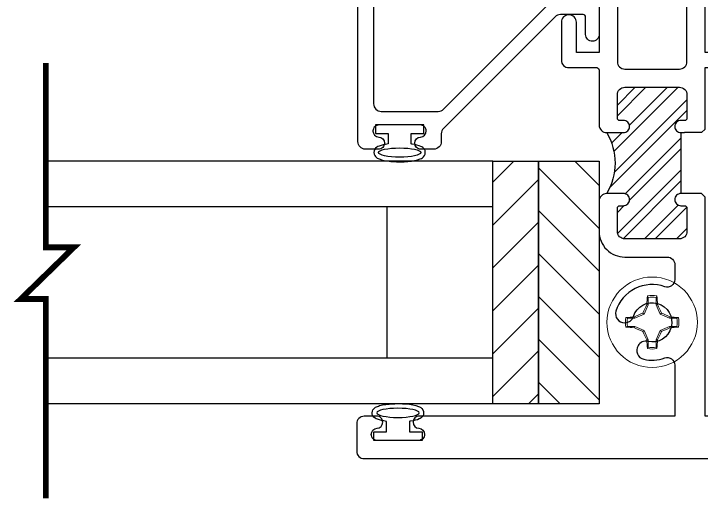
# Model space of a CAD drawing. Extents: x -26 to 91, y -47 to 75.
# Drawn here: x 41.047 to 43.882, y 51.488 to 53.498 of the extents above; entities that cross this region are included whole.
import ezdxf

# ---------------------------------------------------------------- set-up
doc = ezdxf.new("R2010")
doc.units = 0
doc.header["$MEASUREMENT"] = 0
doc.layers.get('0').update_dxf_attribs({"linetype": 'CONTINUOUS'})
for name, color, linetype in [('DIM', 7, 'CONTINUOUS'), ('FRAME', 1, 'CONTINUOUS'), ('GEOMETRY', 1, 'CONTINUOUS'), ('GLASS', 7, 'CONTINUOUS'), ('SETTING BLOCKS', 7, 'CONTINUOUS'), ('TEXT', 7, 'CONTINUOUS')]:
    doc.layers.add(name, color=color, linetype=linetype)

# ---------------------------------------------------------------- blocks, each defined once
blk = doc.blocks.new('3806 MULLION')
h = blk.add_hatch()
h.set_pattern_fill('ANSI32', color=256, scale=0.25, style=0)
h.set_pattern_definition([(45, (-1.96831, -4.979215), (-0.0662913, 0.0662913), []), (45, (-1.92411, -4.979215), (-0.0662913, 0.0662913), [])])
h.paths.add_polyline_path([(-1.369, 0.0935, -0.414214), (-1.394, 0.1185), (-1.394, 0.1335, 0.414214), (-1.404, 0.1435), (-1.5, 0.1435, 0.414214), (-1.531, 0.1125), (-1.531, -0.1125, 0.414214), (-1.5, -0.1435), (-1.404, -0.1435, 0.414214), (-1.394, -0.1335), (-1.394, -0.1185, -0.414214), (-1.369, -0.0935, -0.414214), (-1.344, -0.1185), (-1.093, -0.1185, -0.414214), (-1.068, -0.0935, -0.414214), (-1.043, -0.1185), (-1.043, -0.1335, 0.414214), (-1.033, -0.1435), (-0.937, -0.1435, 0.414214), (-0.906, -0.1125), (-0.906, 0.1125, 0.414214), (-0.937, 0.1435), (-1.033, 0.1435, 0.414214), (-1.043, 0.1335), (-1.043, 0.1185, -0.414214), (-1.068, 0.0935, -0.414214), (-1.093, 0.1185), (-1.093, 0.1875, -0.275826), (-1.344, 0.1875), (-1.344, 0.1185, -0.414214)])
for p, q in [((-1.344, -0.1185), (-1.093, -0.1185)), ((-1.344, -0.2035), (-1.344, -0.1335))]:
    blk.add_line(p, q)
for points in [[(-1.093, -0.1335), (-1.093, -0.1185, -0.414214), (-1.068, -0.0935, -0.414214), (-1.043, -0.1185), (-1.043, -0.1335, 0.414214), (-1.033, -0.1435), (-0.937, -0.1435, 0.414214), (-0.906, -0.1125), (-0.906, 0.1125, 0.414214), (-0.937, 0.1435), (-1.033, 0.1435, 0.414214), (-1.043, 0.1335), (-1.043, 0.1185, -0.414214), (-1.068, 0.0935, -0.414214), (-1.093, 0.1185), (-1.093, 0.1875, -0.414214), (-1.062, 0.2185), (-0.937, 0.2185, -0.414214), (-0.831, 0.1125), (-0.831, -0.0625, 0.414214), (-0.8, -0.0935), (-0.7382, -0.0935, 0.517938), (-0.709, -0.0521, -0.42659), (-0.6079, 0.1491, -0.510157), (-0.56, 0.1131), (-0.56, 0.112, -0.323599), (-0.5861, 0.0773, 2.284894), (-0.483, 0.0178, -0.323599), (-0.466, 0.0577), (-0.4651, 0.0583, -0.510157), (-0.4099, 0.0348, -0.142368), (-0.415, -0.0521, 0.517938), (-0.3858, -0.0935), (-0.175, -0.0935), (-0.175, 0.9095), (-0.175, 0.961, -0.414214), (-0.15, 0.986, -0.399638), (-0.125, 0.9623, 0.399638), (-0.1001, 0.9385), (-0.1, 0.9385, 0.414214), (-0.075, 0.9635), (-0.075, 1.1335, 0.414214), (-0.1, 1.1585), (-0.1001, 1.1585, 0.399638), (-0.125, 1.1347, -0.399638), (-0.15, 1.111), (-0.15, 1.111, -0.414214), (-0.175, 1.136), (-0.175, 1.1875, -0.414214), (-0.144, 1.2185), (-0.031, 1.2185, -0.414214), (0, 1.1875), (0, 0), (0, -1.1875, -0.414214), (-0.031, -1.2185), (-0.144, -1.2185, -0.414214), (-0.175, -1.1875), (-0.175, -1.136, -0.414214), (-0.15, -1.111), (-0.15, -1.111, -0.399638), (-0.125, -1.1347, 0.399638), (-0.1001, -1.1585), (-0.1, -1.1585, 0.414214), (-0.075, -1.1335), (-0.075, -0.9635, 0.414214), (-0.1, -0.9385), (-0.1001, -0.9385, 0.399638), (-0.125, -0.9622, -0.399638), (-0.15, -0.986, -0.414214), (-0.175, -0.961), (-0.175, -0.9095), (-0.175, -0.2185), (-1.078, -0.2185), (-1.093, -0.2035)], [(-3.625, -0.1435, -0.414214), (-3.656, -0.1125), (-3.656, 0.1125, -0.414214), (-3.625, 0.1435), (-1.637, 0.1435, -0.414214), (-1.606, 0.1125), (-1.606, -0.1125, -0.414214), (-1.637, -0.1435)]]:
    blk.add_lwpolyline(points, format="xyb", close=True)
blk.add_lwpolyline([(-1.344, -0.2035), (-1.359, -0.2185), (-1.612, -0.2185), (-1.612, -0.3435, -0.414214), (-1.643, -0.3745), (-1.799, -0.3745, -0.414214), (-1.83, -0.3435, -0.414214), (-1.799, -0.3125), (-1.674, -0.3125), (-1.674, -0.2185), (-3.625, -0.2185, -0.414214), (-3.731, -0.1125), (-3.731, -0.0685, 0.414214), (-3.762, -0.0375), (-3.764, -0.0375, 0.308174), (-3.7928, -0.0571, -0.627979), (-4.0731, -0.078, 0.267949), (-4.0999, -0.0625), (-4.39, -0.0625, 0.414214), (-4.4, -0.0725), (-4.4, -0.3696, -0.237131), (-4.4125, -0.3945, 0.457629), (-4.4159, -0.4413), (-4.3459, -0.5114, -0.668179), (-4.36, -0.5455), (-4.49, -0.5455, -0.414214), (-4.5, -0.5355), (-4.5, 0), (-4.5, 0.5355, -0.414214), (-4.49, 0.5455), (-4.36, 0.5455, -0.668179), (-4.3459, 0.5114), (-4.4159, 0.4413, 0.457629), (-4.4125, 0.3945, -0.237131), (-4.4, 0.3696), (-4.4, 0.0725, 0.414214), (-4.39, 0.0625), (-4.0455, 0.0625, -0.500407), (-4.0157, 0.0228, 2.386509), (-3.9139, 0.0773, -0.326072), (-3.94, 0.1131, -0.502305), (-3.8917, 0.149, -0.227368), (-3.7928, 0.0571, 0.308174), (-3.764, 0.0375), (-3.762, 0.0375, 0.414214), (-3.731, 0.0685), (-3.731, 0.1125, -0.414214), (-3.625, 0.2185), (-1.674, 0.2185), (-1.674, 0.3125), (-1.799, 0.3125, -0.414214), (-1.83, 0.3435, -0.414214), (-1.799, 0.3745), (-1.643, 0.3745, -0.414214), (-1.612, 0.3435), (-1.612, 0.2285, 0.414214), (-1.602, 0.2185), (-1.375, 0.2185, -0.414214), (-1.344, 0.1875), (-1.344, 0.1185, -0.414214), (-1.369, 0.0935, -0.414214), (-1.394, 0.1185), (-1.394, 0.1335, 0.414214), (-1.404, 0.1435), (-1.5, 0.1435, 0.414214), (-1.531, 0.1125), (-1.531, -0.1125, 0.414214), (-1.5, -0.1435), (-1.404, -0.1435, 0.414214), (-1.394, -0.1335), (-1.394, -0.1185, -0.414214), (-1.369, -0.0935, -0.414214), (-1.344, -0.1185), (-1.344, -0.1335)], format="xyb")
blk.add_arc((-1.2185, 0.3977), 0.2448, 239.1595, 300.8405)
blk = doc.blocks.new('3801 1 INCH GLASS STOP')
blk.add_lwpolyline([(2.7411, 0.327, -0.414214), (2.7691, 0.299, -0.414214), (2.7411, 0.271), (2.6691, 0.271, 0.414214), (2.6591, 0.261), (2.6591, 0.1671, 0.198912), (2.6682, 0.1452), (3.1282, -0.3149, 0.198912), (3.1502, -0.324), (3.1831, -0.324, -0.414214), (3.2141, -0.355), (3.2141, -0.4085, -0.414214), (3.1891, -0.4335, -0.399638), (3.1642, -0.4097, 0.400364), (3.1391, -0.386, 0.414214), (3.1141, -0.411), (3.1141, -0.581, 0.414214), (3.1391, -0.606), (3.1392, -0.606, 0.399638), (3.1642, -0.5822, -0.399638), (3.1891, -0.5585, -0.414214), (3.2141, -0.5835), (3.2141, -0.637, -0.414214), (3.1831, -0.668), (-0.0009, -0.668, -0.414214), (-0.0109, -0.658), (-0.0109, -0.01, -0.440011), (0, 0), (0.1491, -0.013), (0.1491, 0.04), (0.115, 0.0742, -0.395486), (0.1141, 0.1015), (0.1701, 0.1652, -0.691708), (0.2051, 0.152), (0.2051, -0.0403, -0.440011), (0.1714, -0.0712), (0.05, -0.0606, 0.440011), (0.0391, -0.0706), (0.0391, -0.593, 0.414214), (0.0491, -0.603), (1.5201, -0.603, 0.414214), (1.5511, -0.572), (1.5511, 0.299, -0.414214), (1.5791, 0.327, -0.414214), (1.6071, 0.299), (1.6071, -0.572, 0.414214), (1.6381, -0.603), (3.0271, -0.603, 0.414214), (3.0581, -0.572), (3.0581, -0.3368, 0.198912), (3.049, -0.3149), (2.6122, 0.122, -0.198912), (2.6031, 0.1439), (2.6031, 0.296, -0.414214), (2.6341, 0.327)], format="xyb", close=True)
blk = doc.blocks.new('A$C3BF656AD')
at = {"layer": 'SETTING BLOCKS'}
h = blk.add_hatch(dxfattribs=at)
h.set_pattern_fill('ANSI31', color=256, scale=0.25, angle=90, style=0)
h.set_pattern_definition([(135, (0.820812, -8.054306), (-0.02209709, -0.02209709), [])])
h.paths.add_polyline_path([(0, 0.0625), (0.25, 0.0625), (0.25, 0.1095), (0, 0.1095)])
h = blk.add_hatch(dxfattribs=at)
h.set_pattern_fill('ANSI31', color=256, scale=0.25, style=0)
h.set_pattern_definition([(45, (-2.098375, -8.085556), (-0.02209709, 0.02209709), [])])
h.paths.add_polyline_path([(0, 0), (0.25, 0), (0.25, 0.0625), (0, 0.0625)])
for points in [[(0, 0.0625), (0, 0.1095), (0.25, 0.1095), (0.25, 0.0625)], [(0, 0), (0, 0.0625), (0.25, 0.0625), (0.25, 0)]]:
    blk.add_lwpolyline(points, close=True, dxfattribs=at)
blk = doc.blocks.new('*U80')
at = {"layer": 'GEOMETRY'}
blk.add_lwpolyline([(1.4497, 19.51), (1.4934, 19.51), (1.4934, 19.4575), (1.5284, 19.4575), (1.5284, 19.6575), (1.4934, 19.6575), (1.4934, 19.605), (1.4497, 19.605)], dxfattribs=at)
blk.add_ellipse((1.4146, 19.5575), major_axis=(0, 0.0875), ratio=0.216465, dxfattribs=at)
blk.add_open_spline([(1.4497, 19.605), (1.4479, 19.6196), (1.4452, 19.632), (1.4383, 19.6489), (1.4357, 19.6556), (1.4232, 19.6627), (1.419, 19.6641), (1.4146, 19.6641), (1.4047, 19.6641), (1.3979, 19.658), (1.3906, 19.6485), (1.3885, 19.6437), (1.3818, 19.6245), (1.379, 19.6063), (1.3747, 19.5447), (1.3775, 19.4988), (1.3909, 19.4662), (1.3935, 19.4597), (1.4094, 19.4502), (1.4218, 19.4509), (1.4345, 19.4597), (1.4372, 19.4646), (1.4443, 19.4794), (1.447, 19.4913), (1.4493, 19.5071), (1.4495, 19.5085), (1.4497, 19.51)], degree=3, knots=[5.253202, 5.253202, 5.253202, 5.253202, 5.797173, 5.797173, 6.160155, 6.160155, 6.283185, 6.283185, 6.283185, 6.559914, 6.559914, 6.836642, 6.836642, 7.54361, 7.54361, 8.941834, 8.941834, 9.296554, 9.296554, 9.572552, 9.572552, 9.848549, 9.848549, 10.398843, 10.398843, 10.454782, 10.454782, 10.454782, 10.454782], dxfattribs=at)
blk = doc.blocks.new('*U64')
at = {"layer": 'GEOMETRY'}
blk.add_lwpolyline([(1.607, 19.51), (1.5634, 19.51), (1.5634, 19.4575), (1.5284, 19.4575), (1.5284, 19.6575), (1.5634, 19.6575), (1.5634, 19.605), (1.607, 19.605)], dxfattribs=at)
at = {"layer": 'GEOMETRY', "extrusion": (0, 0, -1)}
blk.add_ellipse((1.6422, 19.5575), major_axis=(0, 0.0875), ratio=0.216465, dxfattribs=at)
at = {"layer": 'GEOMETRY'}
blk.add_open_spline([(1.607, 19.605), (1.6089, 19.6196), (1.6116, 19.632), (1.6185, 19.6489), (1.6211, 19.6556), (1.6336, 19.6627), (1.6378, 19.6641), (1.6422, 19.6641), (1.6521, 19.6641), (1.6589, 19.658), (1.6662, 19.6485), (1.6682, 19.6437), (1.675, 19.6245), (1.6778, 19.6063), (1.6821, 19.5447), (1.6793, 19.4988), (1.6659, 19.4662), (1.6633, 19.4597), (1.6474, 19.4502), (1.635, 19.4509), (1.6222, 19.4597), (1.6196, 19.4646), (1.6125, 19.4794), (1.6098, 19.4913), (1.6074, 19.5071), (1.6072, 19.5085), (1.607, 19.51)], degree=3, knots=[5.253202, 5.253202, 5.253202, 5.253202, 5.797173, 5.797173, 6.160155, 6.160155, 6.283185, 6.283185, 6.283185, 6.559914, 6.559914, 6.836642, 6.836642, 7.54361, 7.54361, 8.941834, 8.941834, 9.296554, 9.296554, 9.572552, 9.572552, 9.848549, 9.848549, 10.398843, 10.398843, 10.454782, 10.454782, 10.454782, 10.454782], dxfattribs=at)
blk = doc.blocks.new('dfasdf')
at = {"color": 7, "linetype": 'Continuous', "lineweight": 15}
for p, q in [((54.6225, 25.6793), (54.62, 25.6856)), ((54.6225, 25.6793), (54.6225, 25.6488)), ((54.6566, 25.6488), (54.6566, 25.6793)), ((54.6225, 25.6488), (54.6065, 25.6101)), ((54.6225, 25.6488), (54.6171, 25.6499)), ((54.6566, 25.6488), (54.662, 25.6499)), ((54.6727, 25.6101), (54.6566, 25.6488)), ((54.6065, 25.6101), (54.5678, 25.5941)), ((54.6065, 25.6101), (54.6014, 25.6152)), ((54.6727, 25.6101), (54.6777, 25.6152)), ((54.7114, 25.5941), (54.6727, 25.6101)), ((54.5678, 25.5941), (54.5373, 25.5941)), ((54.5678, 25.5941), (54.5667, 25.5995)), ((54.7114, 25.5941), (54.7124, 25.5995)), ((54.7418, 25.5941), (54.7114, 25.5941)), ((54.7418, 25.5941), (54.7482, 25.5966)), ((54.5373, 25.56), (54.531, 25.5575)), ((54.5373, 25.56), (54.5678, 25.56)), ((54.5678, 25.56), (54.5667, 25.5546)), ((54.5678, 25.56), (54.6065, 25.544)), ((54.6727, 25.544), (54.7114, 25.56)), ((54.7114, 25.56), (54.7124, 25.5546)), ((54.7114, 25.56), (54.7418, 25.56)), ((54.6065, 25.544), (54.6014, 25.5389)), ((54.6065, 25.544), (54.6225, 25.5053)), ((54.6566, 25.5053), (54.6727, 25.544)), ((54.6727, 25.544), (54.6777, 25.5389)), ((54.6225, 25.5053), (54.6171, 25.5042)), ((54.6225, 25.5053), (54.6225, 25.4748)), ((54.6566, 25.5053), (54.662, 25.5042)), ((54.6566, 25.4748), (54.6566, 25.5053)), ((54.6566, 25.4748), (54.6592, 25.4685))]:
    blk.add_line(p, q, dxfattribs=at)
at = {"color": 7, "linetype": 'Continuous', "lineweight": 15, "flags": 128}
for points in [[(54.6566, 25.6793), (54.658, 25.6827), (54.6592, 25.6856)], [(54.5373, 25.5941), (54.534, 25.5954), (54.531, 25.5966)], [(54.7418, 25.56), (54.7452, 25.5587), (54.7482, 25.5575)], [(54.6225, 25.4748), (54.6212, 25.4714), (54.62, 25.4685)]]:
    blk.add_lwpolyline(points, dxfattribs=at)
at = {"color": 7, "linetype": 'Continuous', "lineweight": 15}
blk.add_circle((54.6396, 25.577), 0.1865, dxfattribs=at)
for centre, radius, start, end in [((55.5592, 25.5924), 0.9438, 174.331, 176.507), ((54.6396, 25.577), 0.1103, 79.7812, 100.2188), ((54.6396, 25.577), 0.1037, 80.5333, 99.4667), ((53.7199, 25.5924), 0.9438, 3.493, 5.669), ((55.6923, 25.1423), 1.1889, 154.7283, 156.5646), ((53.5869, 25.1423), 1.1889, 23.4354, 25.2717), ((55.0743, 24.5244), 1.1889, 113.4354, 115.2717), ((54.2049, 24.5244), 1.1889, 64.7283, 66.5646), ((54.6396, 25.577), 0.1103, 169.7812, 190.2188), ((54.6242, 24.6574), 0.9438, 93.493, 95.669), ((54.6396, 25.577), 0.1037, 170.5333, 189.4667), ((54.6549, 24.6574), 0.9438, 84.331, 86.507), ((54.6396, 25.577), 0.1037, 350.5333, 9.4667), ((54.6396, 25.577), 0.1103, 349.7812, 10.2188), ((54.6242, 26.4967), 0.9438, 264.331, 266.507), ((55.0743, 26.6297), 1.1889, 244.7283, 246.5646), ((54.2049, 26.6297), 1.1889, 293.4354, 295.2717), ((54.6549, 26.4967), 0.9438, 273.493, 275.669), ((55.6923, 26.0117), 1.1889, 203.4354, 205.2717), ((53.5869, 26.0117), 1.1889, 334.7283, 336.5646), ((55.5592, 25.5617), 0.9438, 183.493, 185.669), ((53.7199, 25.5617), 0.9438, 354.331, 356.507), ((54.6396, 25.577), 0.1103, 259.7812, 280.2188), ((54.6396, 25.577), 0.1037, 260.5333, 279.4667)]:
    blk.add_arc(centre, radius, start, end, dxfattribs=at)

msp = doc.modelspace()

# ---------------------------------------------------------------- linework, layer by layer
at = {"layer": 'GLASS'}
for p, q in [((43.0231, 52.8896), (41.1788, 52.8896)), ((43.0231, 51.8896), (43.0231, 52.8896)), ((43.0231, 52.7021), (41.1788, 52.7021)), ((42.5861, 52.7021), (42.5861, 52.0771)), ((43.0231, 52.0771), (41.1788, 52.0771)), ((43.0231, 51.8896), (41.1788, 51.8896))]:
    msp.add_line(p, q, dxfattribs=at)
at = {"layer": 'GLASS', "const_width": 0.024}
msp.add_lwpolyline([(41.1788, 53.2939), (41.1788, 52.5343), (41.2945, 52.5343), (41.0763, 52.3218), (41.1788, 52.3218), (41.1788, 51.4997)], dxfattribs=at)

# ---------------------------------------------------------------- block references
at = {"xscale": -1, "rotation": 180}
msp.add_blockref('dfasdf', (-10.9599, 77.8024), dxfattribs=at)
at = {"layer": 'DIM', "xscale": -1, "rotation": 90}
for name, p in [('*U64', (62.1957, 54.5676)), ('*U80', (62.1887, 53.2667))]:
    msp.add_blockref(name, p, dxfattribs=at)
at = {"layer": 'FRAME', "xscale": -1, "rotation": 90}
msp.add_blockref('3806 MULLION', (43.6796, 51.6633), dxfattribs=at)
at = {"layer": 'FRAME', "rotation": 270}
msp.add_blockref('3801 1 INCH GLASS STOP', (43.1341, 56.1533), dxfattribs=at)
at = {"layer": 'TEXT', "xscale": 4, "yscale": 4, "zscale": 4, "rotation": 90}
msp.add_blockref('A$C3BF656AD', (43.4611, 51.8896), dxfattribs=at)

doc.saveas('drawing.dxf')
